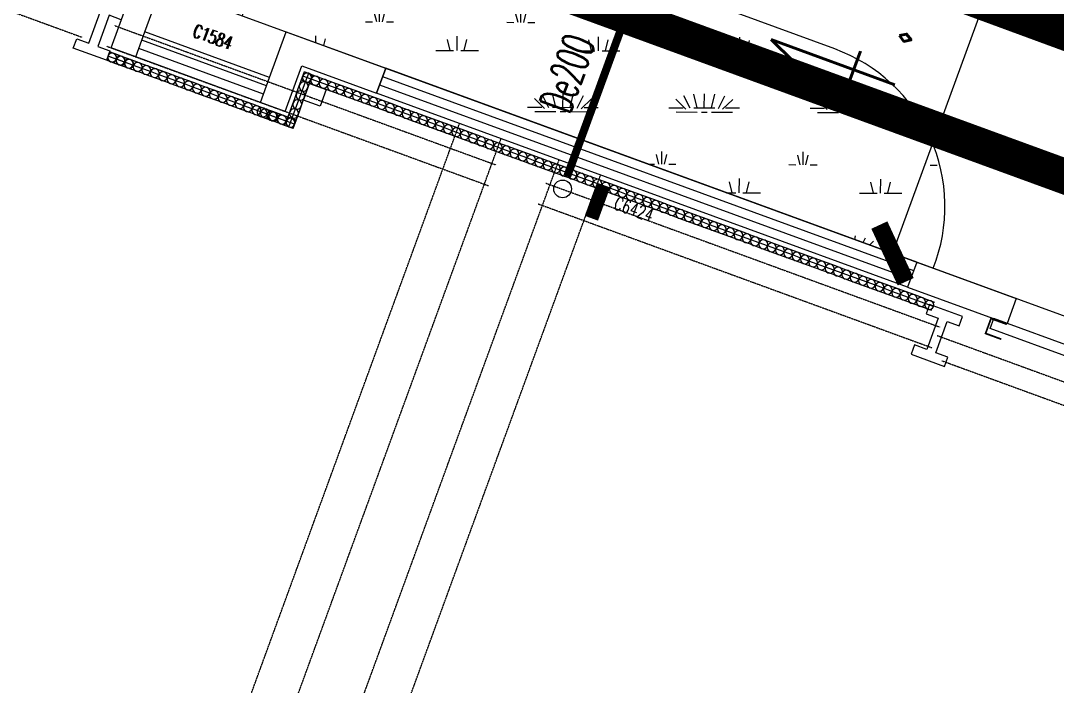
# Model space of a CAD drawing. Extents: x -111898 to 889894, y -2 to 1194865.
# Drawn here: x 681430 to 693164, y 1029118 to 1036653 of the extents above; entities that cross this region are included whole.
import ezdxf

# ---------------------------------------------------------------- set-up
doc = ezdxf.new("R2010")
doc.units = 0
doc.header["$LTSCALE"] = 10
doc.header["$MEASUREMENT"] = 0
doc.linetypes.add('10平面$0$10平面$0$DASH', pattern=[0.35, 0.25, -0.1])
doc.linetypes.add('10平面$0$DASH', pattern=[0.35, 0.25, -0.1])
doc.layers.get('Defpoints').update_dxf_attribs({"color": 210})
for name, color, linetype in [('0-WALL', 252, 'Continuous'), ('1-单体雨水', 131, 'Continuous'), ('10平面$0$10平面$0$WINDOW', 4, 'Continuous'), ('10平面$0$10平面$0$WINDOW_TEXT', 7, 'Continuous'), ('10平面$0$A-HRAIL', 173, 'Continuous'), ('10平面$0$A-SFCE', 30, 'Continuous'), ('10平面$0$AS-WALL', 40, 'Continuous'), ('Gps-ZF雨水', 4, 'TG_Y'), ('TEXT_雨水', 4, 'Continuous'), ('VPIPE-雨水', 4, 'Continuous'), ('WALL', 252, 'Continuous'), ('WINDOW_TEXT', 7, 'Continuous'), ('建-窗', 252, 'Continuous'), ('建-门窗编号', 7, 'Continuous'), ('污水标高', 2, 'Continuous')]:
    doc.layers.add(name, color=color, linetype=linetype)
doc.layers.add('GPS-ZF消防', color=1, linetype='TG_X', lineweight=60)
doc.layers.add('GPS-ZF给水', color=3, linetype='TG_J', lineweight=60)
doc.styles.add('10平面$0$10平面$0$_TCH_WINDOW', font='SIMPLEX', dxfattribs={"height": 3.5, "bigfont": 'GBCBIG'})
doc.styles.add('10平面$0$_TCH_WINDOW', font='SIMPLEX', dxfattribs={"height": 3.5, "bigfont": 'GBCBIG'})
doc.styles.add('_TCH_DIM_T3', font='SIMPLEX', dxfattribs={"width": 0.705882, "bigfont": 'GBCBIG'})
doc.styles.add('_TCH_WINDOW', font='SIMPLEX', dxfattribs={"height": 3.5, "bigfont": 'GBCBIG'})
doc.styles.add('_TWT_PIPEDN', font='SIMPLEX', dxfattribs={"width": 0.6, "height": 3, "bigfont": 'HZTXT'})
doc.styles.add('A-WIN-LABEL', font='SIMPLEX', dxfattribs={"bigfont": 'GBCBIG'})
doc.styles.add('TG_LINETYPE', font='SIMPLEX', dxfattribs={"width": 0.8, "height": 3.5, "bigfont": 'HZTXT'})
doc.linetypes.add('TG_J', pattern='A,2,-0.3,["J",TG_LINETYPE,S=0.1,R=0,X=-0.23,Y=-0.15],0', length=2.3)
doc.linetypes.add('TG_WX', pattern='A,3,-0.6,["WX",TG_LINETYPE,S=0.1,R=0,X=-0.52,Y=-0.15],0', length=3.6)
doc.linetypes.add('TG_X', pattern='A,5,-0.3,["X",TG_LINETYPE,S=0.1,R=0,X=-0.23,Y=-0.15],0', length=5.3)
doc.linetypes.add('TG_Y', pattern='A,2,-0.3,["Y",TG_LINETYPE,S=0.1,R=0,X=-0.25,Y=-0.15],0', length=2.3)
doc.dimstyles.new('_TCH_ARCH&&500', dxfattribs={"dimtxt": 1487.5, "dimasz": 500, "dimexe": 500, "dimexo": 500, "dimgap": 631.25, "dimtad": 1, "dimdec": 1, "dimlfac": 0.001, "dimzin": 0, "dimdsep": 46, "dimtxsty": '_TCH_DIM_T3', "dimblk": 'ARCHTICK', "dimcen": 0.09, "dimclrt": 7, "dimazin": 2, "dimtfac": 1, "dimtdec": 1, "dimtix": 1, "dimtmove": 2, "dimatfit": 3, "dimfxl": 0, "dimtolj": 1, "dimtzin": 0, "dimarcsym": 0})

# ---------------------------------------------------------------- blocks, each defined once
blk = doc.blocks.new('10平面$0$10平面$0$$DorLib2D$00000126')
at = {"color": 0, "linetype": 'Continuous'}
for p, q in [((-0.532, 0.5), (-0.532, 0.9)), ((0.532, 0.9), (0.532, 0.5))]:
    blk.add_line(p, q, dxfattribs=at)
at = {"color": 0, "linetype": '10平面$0$10平面$0$DASH'}
for p, q in [((-0.532, 0.9), (0.532, 0.9)), ((-0.532, 0.5), (0.532, 0.5))]:
    blk.add_line(p, q, dxfattribs=at)
blk = doc.blocks.new('10平面$0$DOOR2DLIB$SYSLIB$00000123')
at = {"color": 0}
for p, q in [((0.475, -0.0014), (0.475, 0.7521)), ((0.475, 0.7521), (0.5, 0.7521)), ((0.5, -0.0014), (0.5, 0.7521)), ((-0.5, 0), (-0.5, 0.252)), ((-0.475, 0.252), (-0.5, 0.252)), ((-0.475, 0), (-0.475, 0.252)), ((-0.475, 0), (-0.5, 0)), ((0.475, -0.0014), (0.5, -0.0014))]:
    blk.add_line(p, q, dxfattribs=at)
for centre, radius, start, end in [((0.5046, -0.0019), 0.7546, 92.24927, 179.72377), ((-0.5008, 0.0026), 0.2508, 359.78987, 84.09744)]:
    blk.add_arc(centre, radius, start, end, dxfattribs=at)
blk = doc.blocks.new('10平面$0$G$C325EBD4F-M')
at = {"layer": '10平面$0$10平面$0$WINDOW'}
blk.add_line((-5200, -50), (-3700, -50), dxfattribs=at)
at = {"layer": '10平面$0$AS-WALL'}
for p, q in [((-5500, 250), (-5200, 250)), ((-5500, 250), (-5500, -300)), ((-3700, 250), (-3400, 250)), ((-3400, 250), (-3400, -300)), ((-5200, -50), (-5200, -600)), ((-3700, -50), (-3700, -600)), ((-6400, -300), (-5500, -300)), ((-6400, -300), (-6400, -600)), ((-3400, -300), (-2500, -300)), ((-2500, -300), (-2500, -600)), ((-6400, -600), (-5200, -600)), ((-3700, -600), (-2500, -600))]:
    blk.add_line(p, q, dxfattribs=at)
for points in [[(-5200, 250), (-5200, -50)], [(-3700, 250), (-3700, -50)]]:
    blk.add_lwpolyline(points, dxfattribs=at)
at = {"layer": '10平面$0$10平面$0$WINDOW'}
ref = blk.add_blockref('10平面$0$DOOR2DLIB$SYSLIB$00000123', (-4450, 100), dxfattribs=dict(at, xscale=-1500, yscale=-1500, zscale=300))
ref.add_attrib('A0', 'MLC1584', (-4795, 313), dxfattribs={"layer": '10平面$0$10平面$0$WINDOW_TEXT', "height": 148.8, "style": '10平面$0$10平面$0$_TCH_WINDOW', "width": 0.705882})
ref = blk.add_blockref('10平面$0$10平面$0$$DorLib2D$00000126', (0, -450), dxfattribs=dict(at, xscale=5000, yscale=300, zscale=300))
ref.add_attrib('A0', 'JLM5050', (-369, -594), dxfattribs={"layer": '10平面$0$10平面$0$WINDOW_TEXT', "height": 148.8, "style": '10平面$0$10平面$0$_TCH_WINDOW', "width": 0.705882})
blk = doc.blocks.new('10平面$0$3333')
at = {"layer": '10平面$0$A-SFCE', "const_width": 20}
blk.add_lwpolyline([(-227064, 766320), (-227064, 766510), (-227244, 766510), (-227244, 766320)], dxfattribs=at)
blk = doc.blocks.new('10平面$0$99平面图例外参$0$$LinePat$圆环')
for points in [[(0, 150), (300, 150)], [(0, 0), (300, 0)], [(0, -150), (300, -150)]]:
    blk.add_lwpolyline(points)
at = {"color": 0}
blk.add_circle((150, 0), 150, dxfattribs=at)
blk = doc.blocks.new('WINDOW2DLIB$DYNSTYLE$00000005')
at = {"color": 0}
for points in [[(-0.5, 0.5), (-0.5, -0.5)], [(-0.5, 0.5), (0.5, 0.5)], [(0.5, -0.5), (0.5, 0.5)], [(0.5, 0.1667), (-0.5, 0.1667)], [(0.5, -0.1667), (-0.5, -0.1667)], [(-0.5, -0.5), (0.5, -0.5)]]:
    blk.add_lwpolyline(points, dxfattribs=at)
blk = doc.blocks.new('_ArchTick')
at = {"color": 0, "linetype": 'ByBlock', "const_width": 0.4}
blk.add_lwpolyline([(-0.5, -0.5), (0.5, 0.5)], dxfattribs=at)
blk = doc.blocks.new('*D8447')
at = {"layer": 'Defpoints', "color": 0, "transparency": 16777216}
for p in [(692907, 1038419), (695468, 1037484), (693860, 1033083)]:
    blk.add_point(p, dxfattribs=at)
at = {"layer": '污水标高', "color": 0, "lineweight": -2, "transparency": 16777216}
for p, q in [((694998, 1037655), (692437, 1038591)), ((691299, 1034019), (692907, 1038419)), ((693390, 1033255), (690829, 1034191))]:
    blk.add_line(p, q, dxfattribs=at)
at = {"layer": '污水标高', "color": 0, "lineweight": -2, "transparency": 16777216, "xscale": 500, "yscale": 500, "zscale": 500}
for p, rotation in [((692907, 1038419), 69.92971153182174), ((691299, 1034019), 249.9297115318217)]:
    blk.add_blockref('_ArchTick', p, dxfattribs=dict(at, rotation=rotation))
at = {"layer": '污水标高', "color": 7, "transparency": 16777216, "insert": (690811, 1036691), "char_height": 1487.5, "attachment_point": 5, "rotation": 69.9297, "style": '_TCH_DIM_T3'}
blk.add_mtext('\\A1;4.7', dxfattribs=at)

msp = doc.modelspace()

# ---------------------------------------------------------------- hatches: boundary and pattern name
at = {"layer": '0-WALL'}
h = msp.add_hatch(dxfattribs=at)
h.set_pattern_fill('草坪或沼泽', color=8, scale=400, angle=-0.200257)
h.set_pattern_definition([(359.79974, (-824318.4, 704905.5), (1605.5824, 1594.398), [240, -48, 64, -48, 240, -960]), (359.79974, (-824398.3, 704953.8), (1605.5824, 1594.398), [160, -120, 240, -120, 160, -800]), (359.79974, (-823836, 705591.9), (1605.5824, 1594.398), [200, -80, 200, -1120]), (359.79974, (-824634.9, 705914.7), (1605.5824, 1594.398), [80, -160, 80, -1280]), (89.79974, (-824474.9, 705914.1), (-1594.398, 1605.5824), [144, -1456]), (89.79974, (-823998.3, 704952.4), (-1594.398, 1605.5824), [160, -1440]), (89.79974, (-823596, 705591), (-1594.398, 1605.5824), [160, -1440]), (44.79974, (-823790.3, 704935.7), (5.5922, 1599.9902), [160, -2102.7417]), (134.79974, (-824206.3, 704937.2), (-1599.9902, 5.5922), [160, -2102.7417]), (63.23469, (-823838.3, 704943.9), (5.5922, 1599.99023), [160, -3417.7088]), (75.7635, (-823918.27, 704952.15), (5.59221, 1599.99023), [160, -6436.969]), (75.7635, (-823516.03, 705590.75), (5.59221, 1599.99023), [128, -6468.969]), (75.7635, (-824442.9, 705914), (5.59221, 1599.99023), [112, -6484.969]), (103.835987, (-824078.27, 704952.7), (5.59221, 1599.99023), [160, -6436.969]), (103.835987, (-823676.03, 705591.3), (5.59221, 1599.99023), [128, -6468.969]), (103.835987, (-824506.9, 705914.2), (5.59221, 1599.99023), [112, -6484.969]), (116.364795, (-824158.3, 704945), (5.5922, 1599.99023), [160, -3417.7069])])
edge = h.paths.add_edge_path()
edge.add_line((741503.08, 933538.38), (741712.87, 934018.57))
edge.add_line((741712.87, 934018.57), (745060.96, 941812.89))
edge.add_line((745060.96, 941812.89), (766890.86, 1001849.76))
edge.add_line((766890.86, 1001849.76), (760346.98, 1016169.02))
edge.add_line((760346.98, 1016169.02), (737579.78, 1026362.54))
edge.add_line((737579.78, 1026362.54), (720756.11, 1037729.77))
edge.add_line((720756.11, 1037729.77), (653654.65, 1067773.01))
edge.add_line((653654.65, 1067773.01), (467795.25, 820503.81))
edge.add_line((467795.25, 820503.81), (468143.58, 820404.89))
edge.add_line((468143.58, 820404.89), (647181.92, 1058601.18))
edge.add_line((647181.92, 1058601.18), (648464.56, 1058132.56))
edge.add_line((648464.56, 1058132.56), (650350.23, 1063296.8))
edge.add_line((650350.23, 1063296.8), (720796.15, 1037558.69))
edge.add_line((720796.15, 1037558.69), (718909.6, 1032395.07))
edge.add_line((718909.6, 1032395.07), (725484.49, 1029992.9))
edge.add_line((725484.49, 1029992.9), (726513.26, 1032808.65))
edge.add_line((726513.26, 1032808.65), (729331.07, 1031779.14))
edge.add_line((729331.07, 1031779.14), (728302.36, 1028963.46))
edge.add_line((728302.36, 1028963.46), (747084.56, 1022101.19))
edge.add_line((747084.56, 1022101.19), (755217.14, 1018452.95))
edge.add_arc((743028.5, 1006160.87), 17310.64, -14.619994, 45.242091, ccw=False)
edge.add_line((759778.64, 1001791.54), (760685.99, 1001458.08))
edge.add_line((760685.99, 1001458.08), (765094.65, 999847.31))
edge.add_line((765094.65, 999847.31), (740941.69, 933744.02))
edge.add_line((740941.69, 933744.02), (741503.08, 933538.38))
h = msp.add_hatch(dxfattribs=at)
h.set_pattern_fill('草坪或沼泽', color=8, scale=400, angle=-0.200257)
h.set_pattern_definition([(359.79974, (-824318.4, 704905.5), (1605.5824, 1594.398), [240, -48, 64, -48, 240, -960]), (359.79974, (-824398.3, 704953.8), (1605.5824, 1594.398), [160, -120, 240, -120, 160, -800]), (359.79974, (-823836, 705591.9), (1605.5824, 1594.398), [200, -80, 200, -1120]), (359.79974, (-824634.9, 705914.7), (1605.5824, 1594.398), [80, -160, 80, -1280]), (89.79974, (-824474.9, 705914.1), (-1594.398, 1605.5824), [144, -1456]), (89.79974, (-823998.3, 704952.4), (-1594.398, 1605.5824), [160, -1440]), (89.79974, (-823596, 705591), (-1594.398, 1605.5824), [160, -1440]), (44.79974, (-823790.3, 704935.7), (5.5922, 1599.9902), [160, -2102.7417]), (134.79974, (-824206.3, 704937.2), (-1599.9902, 5.5922), [160, -2102.7417]), (63.23469, (-823838.3, 704943.9), (5.5922, 1599.99023), [160, -3417.7088]), (75.7635, (-823918.27, 704952.15), (5.59221, 1599.99023), [160, -6436.969]), (75.7635, (-823516.03, 705590.75), (5.59221, 1599.99023), [128, -6468.969]), (75.7635, (-824442.9, 705914), (5.59221, 1599.99023), [112, -6484.969]), (103.835987, (-824078.27, 704952.7), (5.59221, 1599.99023), [160, -6436.969]), (103.835987, (-823676.03, 705591.3), (5.59221, 1599.99023), [128, -6468.969]), (103.835987, (-824506.9, 705914.2), (5.59221, 1599.99023), [112, -6484.969]), (116.364795, (-824158.3, 704945), (5.5922, 1599.99023), [160, -3417.7069])])
edge = h.paths.add_edge_path()
edge.add_line((669124.11, 1042120.82), (691759.95, 1033850.59))
edge.add_arc((689993.06, 1034549.22), 1900, 338.425957, 429.930039)
edge.add_line((690645.08, 1036333.84), (671577.81, 1043300.14))
edge.add_arc((670925.79, 1041515.52), 1900, 69.930039, 159.929711)
edge.add_line((669141.18, 1042167.55), (669124.11, 1042120.82))

# ---------------------------------------------------------------- linework, layer by layer
msp.add_lwpolyline([(669124.11, 1042120.82), (691759.95, 1033850.59, 0.42192343), (690645.08, 1036333.84), (671577.81, 1043300.14, 0.41421189), (669141.18, 1042167.55)], format="xyb", close=True, dxfattribs=at)
at = {"layer": '1-单体雨水', "const_width": 90}
msp.add_lwpolyline([(688593.65, 1037566.86), (687615.61, 1034889.93)], dxfattribs=at)
at = {"layer": 'Defpoints', "color": 1}
msp.add_lwpolyline([(684818.85, 1035685.69), (684631, 1035754.33), (684699.63, 1035942.18), (684887.48, 1035873.55)], close=True, dxfattribs=at)
at = {"layer": 'GPS-ZF消防', "linetype": 'TG_WX', "ltscale": 0.1, "const_width": 400}
msp.add_lwpolyline([(659611.81, 1047180.05), (711862.61, 1028089.7)], dxfattribs=at)
at = {"layer": 'GPS-ZF给水', "ltscale": 0.1, "const_width": 400}
msp.add_lwpolyline([(646403.93, 1053754.33), (732072.4, 1022234.6)], dxfattribs=at)
at = {"layer": 'Gps-ZF雨水', "ltscale": 0.1, "const_width": 400}
msp.add_lwpolyline([(687883.5, 1034632.35), (688033.77, 1034577.45)], dxfattribs=at)
at = {"layer": 'VPIPE-雨水', "linetype": 'Continuous'}
msp.add_circle((687564.13, 1034749.04), 100, dxfattribs=at)
at = {"layer": 'WALL', "color": 8, "linetype": '10平面$0$DASH'}
for p, q in [((671791.12, 1040241.45), (682123.11, 1036466.55)), ((682490.69, 1036598.41), (686811.34, 1035019.82)), ((682404.89, 1036363.6), (686725.55, 1034785)), ((655271.93, 950298.35), (686397.69, 1035490.35)), ((655741.57, 950126.76), (686867.33, 1035318.76)), ((656399.06, 949886.54), (687524.82, 1035078.54)), ((656868.69, 949714.95), (687994.45, 1034906.95)), ((687374.9, 1034813.92), (691832.69, 1033185.22)), ((687289.11, 1034579.1), (691746.9, 1032950.4)), ((691805.89, 1033088.55), (697809.72, 1030894.99)), ((691857.23, 1032803.63), (697586.79, 1030710.27))]:
    msp.add_line(p, q, dxfattribs=at)
at = {"layer": 'WALL', "color": 8}
for p, q in [((682836.59, 1036525.27), (683025.34, 1037041.87)), ((682451.86, 1036346.44), (682640.6, 1036863.04)), ((682733.64, 1036243.49), (682836.59, 1036525.27)), ((684245.5, 1036010.51), (682836.59, 1036525.27)), ((684245.5, 1036010.51), (684434.24, 1036527.11)), ((684434.24, 1036527.11), (685561.37, 1036115.3)), ((684211.18, 1035916.58), (682802.27, 1036431.34)), ((682733.64, 1036243.49), (682451.86, 1036346.44)), ((684176.87, 1035822.65), (682767.96, 1036337.41)), ((684142.55, 1035728.73), (682733.64, 1036243.49)), ((684424.33, 1035625.78), (684613.07, 1036142.37)), ((684613.07, 1036142.37), (685458.42, 1035833.52)), ((684142.55, 1035728.73), (684245.5, 1036010.51)), ((684424.33, 1035625.78), (684142.55, 1035728.73)), ((691572.71, 1033919), (692699.84, 1033507.19)), ((691469.76, 1033637.21), (692596.89, 1033225.41)), ((692699.84, 1033507.19), (692596.89, 1033225.41))]:
    msp.add_line(p, q, dxfattribs=at)
for points in [[(682230.58, 1036906.38), (682606.29, 1036769.11), (682567.85, 1036663.91), (682430.72, 1036714.01), (682301.68, 1036360.85), (682438.82, 1036310.75), (682400.38, 1036205.55), (682024.67, 1036342.82), (682063.11, 1036448.01), (682200.24, 1036397.91), (682329.27, 1036751.08), (682192.14, 1036801.18)], [(692092.94, 1033303.07), (691717.23, 1033440.34), (691678.79, 1033335.14), (691815.93, 1033285.03), (691686.89, 1032931.87), (691549.76, 1032981.97), (691511.32, 1032876.77), (691887.03, 1032739.5), (691925.47, 1032844.7), (691788.33, 1032894.8), (691917.37, 1033247.97), (692054.5, 1033197.87)]]:
    msp.add_lwpolyline(points, close=True, dxfattribs=at)
for points in [[(682733.64, 1036243.49), (682836.59, 1036525.27)], [(685561.37, 1036115.3), (685458.42, 1035833.52)], [(684142.55, 1035728.73), (684245.5, 1036010.51)], [(691572.71, 1033919), (691469.76, 1033637.21)]]:
    msp.add_lwpolyline(points, dxfattribs=at)

# ---------------------------------------------------------------- block references
at = {"layer": '10平面$0$A-HRAIL', "yscale": 0.3333333333333334, "zscale": 0.3333333333333333}
for p, xscale, rotation in [((682513.6, 1036217.41), -0.3409090911257733, 339.9297114345931), ((682511.47, 1036218.19), -0.333333312028715, 339.9297114345931), ((682605.39, 1036183.88), -0.333333312028715, 339.9297114345931), ((682609.66, 1036182.32), -0.3409090911257733, 339.9297114345931), ((682699.32, 1036149.56), -0.333333312028715, 339.9297114345931), ((682705.73, 1036147.22), -0.3409090911257733, 339.9297114345931), ((682801.79, 1036112.12), -0.3409090911257733, 339.9297114345931), ((682897.85, 1036077.02), -0.3409090911257733, 339.9297114345931), ((682993.91, 1036041.93), -0.3409090911257733, 339.9297114345931), ((683089.97, 1036006.83), -0.3409090911257733, 339.9297114345931), ((683186.04, 1035971.73), -0.3409090911257733, 339.9297114345931), ((684652.67, 1035959.34), -0.3611111227129974, 249.9297114345931), ((684652.67, 1035959.34), -0.3611111227129974, 249.9297114345931), ((684717.59, 1035991.34), -0.3333333334295547, 339.9297114345931), ((684811.52, 1035957.02), -0.3333333334295547, 339.9297114345931), ((683282.1, 1035936.64), -0.3409090911257733, 339.9297114345931), ((683378.16, 1035901.54), -0.3409090911257733, 339.9297114345931), ((683474.22, 1035866.44), -0.3409090911257733, 339.9297114345931), ((683570.28, 1035831.34), -0.3409090911257733, 339.9297114345931), ((684615.49, 1035857.58), -0.3611111227129974, 249.9297114345931), ((684615.49, 1035857.58), -0.3611111227129974, 249.9297114345931), ((684905.44, 1035922.7), -0.3333333334295547, 339.9297114345931), ((684999.37, 1035888.38), -0.3333333334295547, 339.9297114345931), ((685093.3, 1035854.07), -0.3333333334295547, 339.9297114345931), ((683666.35, 1035796.25), -0.3409090911257733, 339.9297114345931), ((683762.41, 1035761.15), -0.3409090911257733, 339.9297114345931), ((683858.47, 1035726.05), -0.3409090911257733, 339.9297114345931), ((684578.31, 1035755.83), -0.3611111227129974, 249.9297114345931), ((684578.31, 1035755.83), -0.3611111227129974, 249.9297114345931), ((685187.23, 1035819.75), -0.3333333334295547, 339.9297114345931), ((685281.15, 1035785.43), -0.3333333334295547, 339.9297114345931), ((685375.08, 1035751.12), -0.3333333334295547, 339.9297114345931), ((685469.01, 1035716.8), -0.3333333334295547, 339.9297114345931), ((683954.53, 1035690.96), -0.3409090911257733, 339.9297114345931), ((684050.59, 1035655.86), -0.3409090911257733, 339.9297114345931), ((684146.66, 1035620.76), -0.3409090911257733, 339.9297114345931), ((684217.81, 1035594.76), -0.3888888888074629, 339.9297114345931), ((684541.13, 1035654.08), -0.3611111227129974, 249.9297114345931), ((684541.13, 1035654.08), -0.3611111227129974, 249.9297114345931), ((685562.93, 1035682.48), -0.3333333334295547, 339.9297114345931), ((685656.86, 1035648.16), -0.3333333334295547, 339.9297114345931), ((685750.79, 1035613.85), -0.3333333334295547, 339.9297114345931), ((684242.72, 1035585.66), -0.3409090911257733, 339.9297114345931), ((684327.39, 1035554.73), -0.3888888888074629, 339.9297114345931), ((684338.78, 1035550.57), -0.3409090911257733, 339.9297114345931), ((684436.98, 1035514.69), -0.3888888888074629, 339.9297114345931), ((684434.84, 1035515.47), -0.3409090911257733, 339.9297114345931), ((684530.9, 1035480.37), -0.3409090911257733, 339.9297114345931), ((684466.78, 1035450.57), -0.3611111227129974, 249.9297114345931), ((684466.78, 1035450.57), -0.3611111227129974, 249.9297114345931), ((684503.96, 1035552.32), -0.3611111227129974, 249.9297114345931), ((684503.96, 1035552.32), -0.3611111227129974, 249.9297114345931), ((685844.72, 1035579.53), -0.3333333334295547, 339.9297114345931), ((685938.64, 1035545.21), -0.3333333334295547, 339.9297114345931), ((686032.57, 1035510.89), -0.3333333334295547, 339.9297114345931), ((686126.5, 1035476.58), -0.3333333334295547, 339.9297114345931), ((686220.42, 1035442.26), -0.3333333334295547, 339.9297114345931), ((686314.35, 1035407.94), -0.3333333334295547, 339.9297114345931), ((686408.28, 1035373.63), -0.3333333334295547, 339.9297114345931), ((686502.21, 1035339.31), -0.3333333334295547, 339.9297114345931), ((686596.13, 1035304.99), -0.3333333334295547, 339.9297114345931), ((686690.06, 1035270.67), -0.3333333334295547, 339.9297114345931), ((686783.99, 1035236.36), -0.3333333334295547, 339.9297114345931), ((686877.92, 1035202.04), -0.3333333334295547, 339.9297114345931), ((686971.84, 1035167.72), -0.3333333334295547, 339.9297114345931), ((687065.77, 1035133.4), -0.3333333334295547, 339.9297114345931), ((687159.7, 1035099.09), -0.3333333334295547, 339.9297114345931), ((687253.62, 1035064.77), -0.3333333334295547, 339.9297114345931), ((687347.55, 1035030.45), -0.3333333334295547, 339.9297114345931), ((687441.48, 1034996.14), -0.3333333334295547, 339.9297114345931), ((687535.41, 1034961.82), -0.3333333334295547, 339.9297114345931), ((687629.33, 1034927.5), -0.3333333334295547, 339.9297114345931), ((687723.26, 1034893.18), -0.3333333334295547, 339.9297114345931), ((687817.19, 1034858.87), -0.3333333334295547, 339.9297114345931), ((687911.11, 1034824.55), -0.3333333334295547, 339.9297114345931), ((688005.04, 1034790.23), -0.3333333334295547, 339.9297114345931), ((688098.97, 1034755.91), -0.3333333334295547, 339.9297114345931), ((688192.9, 1034721.6), -0.3333333334295547, 339.9297114345931), ((688286.82, 1034687.28), -0.3333333334295547, 339.9297114345931), ((688380.75, 1034652.96), -0.3333333334295547, 339.9297114345931), ((688474.68, 1034618.65), -0.3333333334295547, 339.9297114345931), ((688568.61, 1034584.33), -0.3333333334295547, 339.9297114345931), ((688662.53, 1034550.01), -0.3333333334295547, 339.9297114345931), ((688756.46, 1034515.69), -0.3333333334295547, 339.9297114345931), ((688850.39, 1034481.38), -0.3333333334295547, 339.9297114345931), ((688944.31, 1034447.06), -0.3333333334295547, 339.9297114345931), ((689038.24, 1034412.74), -0.3333333334295547, 339.9297114345931), ((689132.17, 1034378.42), -0.3333333334295547, 339.9297114345931), ((689226.1, 1034344.11), -0.3333333334295547, 339.9297114345931), ((689320.02, 1034309.79), -0.3333333334295547, 339.9297114345931), ((689413.95, 1034275.47), -0.3333333334295547, 339.9297114345931), ((689507.88, 1034241.16), -0.3333333334295547, 339.9297114345931), ((689601.81, 1034206.84), -0.3333333334295547, 339.9297114345931), ((689695.73, 1034172.52), -0.3333333334295547, 339.9297114345931), ((689789.66, 1034138.2), -0.3333333334295547, 339.9297114345931), ((689883.59, 1034103.89), -0.3333333334295547, 339.9297114345931), ((689977.51, 1034069.57), -0.3333333334295547, 339.9297114345931), ((690071.44, 1034035.25), -0.3333333334295547, 339.9297114345931), ((690165.37, 1034000.93), -0.3333333334295547, 339.9297114345931), ((690259.3, 1033966.62), -0.3333333334295547, 339.9297114345931), ((690353.22, 1033932.3), -0.3333333334295547, 339.9297114345931), ((690447.15, 1033897.98), -0.3333333334295547, 339.9297114345931), ((690541.08, 1033863.67), -0.3333333334295547, 339.9297114345931), ((690635, 1033829.35), -0.3333333334295547, 339.9297114345931), ((690728.93, 1033795.03), -0.3333333334295547, 339.9297114345931), ((690822.86, 1033760.71), -0.3333333334295547, 339.9297114345931), ((690916.79, 1033726.4), -0.3333333334295547, 339.9297114345931), ((691010.71, 1033692.08), -0.3333333334295547, 339.9297114345931), ((691104.64, 1033657.76), -0.3333333334295547, 339.9297114345931), ((691198.57, 1033623.44), -0.3333333334295547, 339.9297114345931), ((691292.5, 1033589.13), -0.3333333334295547, 339.9297114345931), ((691386.42, 1033554.81), -0.3333333334295547, 339.9297114345931), ((691480.35, 1033520.49), -0.3333333334295547, 339.9297114345931), ((691574.28, 1033486.18), -0.3333333334295547, 339.9297114345931), ((691668.2, 1033451.86), -0.3333333334295547, 339.9297114345931), ((691762.13, 1033417.54), -0.3333333334295547, 339.9297114345931)]:
    msp.add_blockref('10平面$0$99平面图例外参$0$$LinePat$圆环', p, dxfattribs=dict(at, xscale=xscale, rotation=rotation))
at = {"layer": '10平面$0$A-SFCE', "rotation": 69.9297114345931}
msp.add_blockref('10平面$0$3333', (1490298.09, 983511.32), dxfattribs=at)
at = {"layer": 'WALL', "color": 8, "rotation": 159.9297114345931}
msp.add_blockref('10平面$0$G$C325EBD4F-M', (694842.12, 1032085.69), dxfattribs=at)
at = {"layer": '建-窗'}
ref = msp.add_blockref('WINDOW2DLIB$DYNSTYLE$00000005', (688515.57, 1034876.26), dxfattribs=dict(at, xscale=-6400, yscale=300, zscale=300, rotation=339.9297114453339))
ref.add_attrib('A', 'C6424', (688132.5, 1034527.14), dxfattribs={"layer": '建-门窗编号', "height": 148.75, "rotation": 339.929711, "style": 'A-WIN-LABEL', "width": 0.705882})

# ---------------------------------------------------------------- texts
at = {"layer": 'TEXT_雨水', "style": '_TWT_PIPEDN', "width": 0.557143}
msp.add_text('De200', height=367.5, rotation=69.929711, dxfattribs=at).set_placement((687642.87, 1035587.44))
at = {"layer": 'WALL', "color": 8, "style": '10平面$0$_TCH_WINDOW', "width": 0.705882}
msp.add_text('C1584', height=148.75, rotation=339.929672, dxfattribs=at).set_placement((683359.81, 1036478.5))
at = {"layer": 'WINDOW_TEXT', "style": '_TCH_WINDOW', "width": 0.705882}
msp.add_text('C1584', height=148.75, rotation=339.929711, dxfattribs=at).set_placement((683371.56, 1036474.21))

# ---------------------------------------------------------------- dimensions: what is measured, and where the dimension line sits
at = {"layer": '污水标高', "color": 2}
dim = msp.add_linear_dim(base=(692906.75, 1038419.22), p1=(693859.83, 1033083.38), p2=(695467.5, 1037483.62), angle=69.929712, dimstyle='_TCH_ARCH&&500', override={"dimgap": 0}, dxfattribs=at)
dim.commit()
dim.dimension.update_dxf_attribs({"geometry": '*D8447', "text_midpoint": (690811.41, 1036690.96), "dimtype": 161, "text_rotation": 69.929712})

doc.saveas('drawing.dxf')
